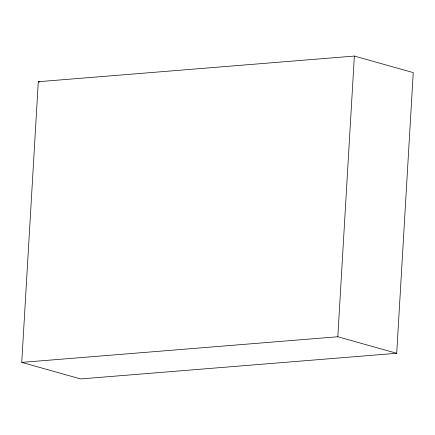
<?xml version="1.0" encoding="UTF-8"?>
<svg xmlns="http://www.w3.org/2000/svg" width="435" height="435" viewBox="0 0 435 435"><rect width="100%" height="100%" fill="white"/><g stroke="black" fill="none" stroke-linecap="round" stroke-linejoin="round"><path stroke-width="0.65" d="M21.75 362.398L38.296 81.715L354.362 56.066L413.25 72.602L396.704 353.285L80.638 378.934L21.75 362.398L337.821 336.755L396.704 353.285M337.821 336.755L354.362 56.066M38.296 81.715L39.601 82.079"/></g></svg>
